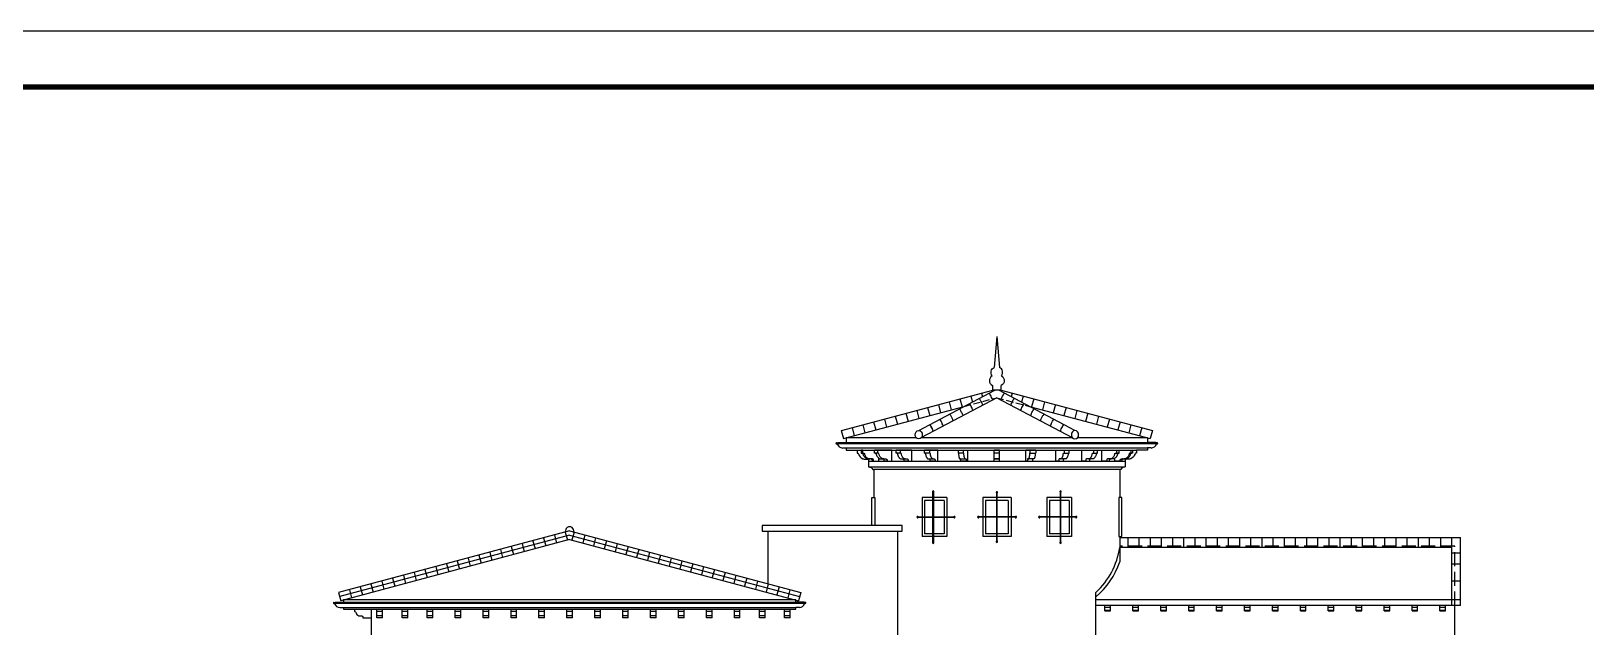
# Model space of a CAD drawing. Extents: x -34815 to 81416, y -425322 to 67478.
# Drawn here: x 39366 to 67208, y 56815 to 67478 of the extents above; entities that cross this region are included whole.
import ezdxf

# ---------------------------------------------------------------- set-up
doc = ezdxf.new("R2010")
doc.units = 0
doc.header["$LTSCALE"] = 1000
doc.header["$MEASUREMENT"] = 0
doc.linetypes.add('DASH', pattern=[0.35, 0.25, -0.1])
for name, color, linetype in [('PUB_TITLE', 7, 'Continuous'), ('STAIR', 4, 'Continuous'), ('WINDOW', 4, 'Continuous')]:
    doc.layers.add(name, color=color, linetype=linetype)
doc.layers.add('WALL', color=2, linetype='Continuous', lineweight=25)

# ---------------------------------------------------------------- blocks, each defined once
blk = doc.blocks.new('A1100图框')
at = {"layer": 'PUB_TITLE'}
blk.add_lwpolyline([(-2684, 8078), (81416, 8078), (81416, 67478), (-2684, 67478)], close=True, dxfattribs=at)
at = {"layer": 'PUB_TITLE', "const_width": 100}
blk.add_lwpolyline([(-184, 9078), (80416, 9078), (80416, 66478), (-184, 66478)], close=True, dxfattribs=at)
blk = doc.blocks.new('dgtre')
for p, q in [((6888, -53144), (6888, -53044)), ((6888, -53075), (6988, -53075)), ((6888, -53130), (6988, -53130)), ((6888, -53144), (6888, -53144)), ((6888, -53144), (6988, -53144)), ((6988, -53144), (6988, -53044))]:
    blk.add_line(p, q)
blk = doc.blocks.new('ttre')
at = {"layer": 'STAIR'}
for p, q in [((5392, -11838), (5218, -11838)), ((5296, -11892), (5296, -11838)), ((5754, -11838), (5754, -11838)), ((5754, -11838), (5990, -11838)), ((5904, -11838), (5904, -11892)), ((5904, -11892), (5984, -11892)), ((5984, -11892), (5990, -11892)), ((5990, -11892), (5990, -11838)), ((6217, -11838), (6500, -11838)), ((6429, -11838), (6429, -11892)), ((6429, -11892), (6491, -11892)), ((6491, -11892), (6500, -11892)), ((6500, -11892), (6500, -11838)), ((6577, -11838), (6887, -11838)), ((6837, -11838), (6837, -11892)), ((6837, -11892), (6876, -11892)), ((6876, -11892), (6887, -11892)), ((6887, -11892), (6887, -11838)), ((7099, -11838), (7125, -11838))]:
    blk.add_line(p, q, dxfattribs=at)
for points in [[(5244, -12038), (5218, -12038), (5218, -11838)], [(5262, -11998), (5263, -11998), (5263, -11998), (5264, -11998), (5264, -11998), (5265, -11997), (5265, -11997), (5266, -11997), (5266, -11996), (5267, -11996), (5267, -11995), (5268, -11994), (5268, -11994), (5271, -11990), (5273, -11985), (5275, -11980), (5277, -11974), (5279, -11967), (5281, -11960), (5282, -11952), (5284, -11944), (5285, -11935), (5286, -11926), (5287, -11917), (5287, -11907), (5287, -11905), (5288, -11903), (5288, -11901), (5288, -11899), (5289, -11898), (5289, -11896), (5290, -11895), (5290, -11894), (5291, -11893), (5291, -11892), (5292, -11892), (5292, -11892), (5296, -11892), (5389, -11892), (5388, -11892), (5388, -11892), (5387, -11893), (5387, -11894), (5386, -11895), (5386, -11896), (5385, -11898), (5385, -11899), (5385, -11901), (5384, -11903), (5384, -11905), (5384, -11907), (5383, -11917), (5382, -11926), (5381, -11935), (5380, -11944), (5379, -11952), (5377, -11960), (5376, -11967), (5374, -11974), (5372, -11980), (5370, -11985), (5367, -11990), (5365, -11994), (5364, -11994), (5364, -11995), (5363, -11996), (5363, -11996), (5362, -11997), (5362, -11997), (5361, -11997), (5361, -11998), (5360, -11998), (5360, -11998), (5359, -11998), (5359, -11998), (5346, -11998), (5262, -11998), (5249, -11998), (5248, -11998), (5248, -11999), (5247, -12000), (5247, -12001), (5246, -12002), (5245, -12004), (5245, -12006), (5245, -12008), (5244, -12011), (5244, -12013), (5244, -12016), (5244, -12018), (5244, -12038), (5341, -12038), (5341, -12018), (5341, -12016), (5341, -12013), (5341, -12011), (5341, -12008), (5342, -12006), (5342, -12004), (5343, -12002), (5343, -12001), (5344, -12000), (5344, -11999), (5345, -11998), (5346, -11998)], [(5392, -11838), (5392, -11892), (5389, -11892)], [(5804, -12038), (5754, -12038), (5754, -11838)], [(5984, -11892), (5983, -11892), (5982, -11892), (5981, -11893), (5979, -11894), (5978, -11895), (5978, -11896), (5977, -11898), (5976, -11899), (5975, -11901), (5975, -11903), (5974, -11905), (5974, -11907), (5973, -11917), (5971, -11926), (5969, -11935), (5967, -11944), (5964, -11952), (5961, -11960), (5958, -11967), (5954, -11974), (5950, -11980), (5946, -11985), (5942, -11990), (5937, -11994), (5936, -11994), (5935, -11995), (5934, -11996), (5933, -11996), (5932, -11997), (5931, -11997), (5930, -11997), (5929, -11998), (5928, -11998), (5927, -11998), (5926, -11998), (5925, -11998), (5900, -11998), (5839, -11998), (5814, -11998), (5812, -11998), (5811, -11999), (5810, -12000), (5809, -12001), (5808, -12002), (5807, -12004), (5806, -12006), (5805, -12008), (5804, -12011), (5804, -12013), (5804, -12016), (5804, -12018), (5804, -12038), (5890, -12038), (5890, -12018), (5890, -12016), (5891, -12013), (5891, -12011), (5892, -12008), (5892, -12006), (5893, -12004), (5894, -12002), (5895, -12001), (5896, -12000), (5898, -11999), (5899, -11998), (5900, -11998)], [(5839, -11998), (5840, -11998), (5841, -11998), (5842, -11998), (5843, -11998), (5844, -11997), (5845, -11997), (5846, -11997), (5847, -11996), (5848, -11996), (5849, -11995), (5850, -11994), (5851, -11994), (5855, -11990), (5860, -11985), (5864, -11980), (5868, -11974), (5871, -11967), (5875, -11960), (5878, -11952), (5880, -11944), (5883, -11935), (5885, -11926), (5886, -11917), (5887, -11907), (5888, -11905), (5888, -11903), (5889, -11901), (5889, -11899), (5890, -11898), (5891, -11896), (5892, -11895), (5893, -11894), (5894, -11893), (5895, -11892), (5896, -11892), (5897, -11892), (5904, -11892)], [(6288, -12038), (6217, -12038), (6217, -11838)], [(6491, -11892), (6489, -11892), (6488, -11892), (6486, -11893), (6485, -11894), (6483, -11895), (6482, -11896), (6481, -11898), (6480, -11899), (6479, -11901), (6478, -11903), (6478, -11905), (6477, -11907), (6475, -11917), (6473, -11926), (6470, -11935), (6467, -11944), (6463, -11952), (6459, -11960), (6454, -11967), (6449, -11974), (6444, -11980), (6438, -11985), (6432, -11990), (6425, -11994), (6424, -11994), (6423, -11995), (6421, -11996), (6420, -11996), (6418, -11997), (6417, -11997), (6415, -11997), (6414, -11998), (6413, -11998), (6411, -11998), (6410, -11998), (6408, -11998), (6373, -11998), (6337, -11998), (6302, -11998), (6300, -11998), (6298, -11999), (6297, -12000), (6295, -12001), (6293, -12002), (6292, -12004), (6291, -12006), (6290, -12008), (6289, -12011), (6288, -12013), (6288, -12016), (6288, -12018), (6288, -12038), (6359, -12038), (6359, -12018), (6359, -12016), (6359, -12013), (6360, -12011), (6361, -12008), (6362, -12006), (6363, -12004), (6364, -12002), (6366, -12001), (6367, -12000), (6369, -11999), (6371, -11998), (6373, -11998)], [(6337, -11998), (6339, -11998), (6340, -11998), (6342, -11998), (6343, -11998), (6345, -11997), (6346, -11997), (6348, -11997), (6349, -11996), (6350, -11996), (6352, -11995), (6353, -11994), (6355, -11994), (6361, -11990), (6367, -11985), (6373, -11980), (6378, -11974), (6384, -11967), (6388, -11960), (6392, -11952), (6396, -11944), (6400, -11935), (6402, -11926), (6405, -11917), (6406, -11907), (6407, -11905), (6408, -11903), (6408, -11901), (6409, -11899), (6410, -11898), (6411, -11896), (6413, -11895), (6414, -11894), (6416, -11893), (6417, -11892), (6419, -11892), (6420, -11892), (6429, -11892)], [(6664, -12038), (6577, -12038), (6577, -11838)], [(6876, -11892), (6874, -11892), (6872, -11892), (6870, -11893), (6868, -11894), (6867, -11895), (6865, -11896), (6864, -11898), (6862, -11899), (6861, -11901), (6860, -11903), (6860, -11905), (6859, -11907), (6857, -11917), (6854, -11926), (6851, -11935), (6847, -11944), (6842, -11952), (6837, -11960), (6831, -11967), (6825, -11974), (6818, -11980), (6811, -11985), (6809, -11986), (6803, -11990), (6796, -11994), (6794, -11994), (6792, -11995), (6790, -11996), (6789, -11996), (6787, -11997), (6785, -11997), (6783, -11997), (6782, -11998), (6780, -11998), (6776, -11998), (6774, -11998), (6731, -11998), (6724, -11998), (6681, -11998), (6679, -11998), (6677, -11999), (6674, -12000), (6672, -12001), (6671, -12002), (6669, -12004), (6667, -12006), (6666, -12008), (6665, -12011), (6664, -12013), (6664, -12016), (6664, -12018), (6664, -12038), (6714, -12038), (6714, -12018), (6714, -12016), (6714, -12013), (6715, -12011), (6716, -12008), (6717, -12006), (6719, -12004), (6721, -12002), (6722, -12001), (6724, -12000), (6727, -11999), (6729, -11998), (6731, -11998)], [(6724, -11998), (6726, -11998), (6728, -11998), (6730, -11998), (6732, -11998), (6733, -11997), (6735, -11997), (6737, -11997), (6739, -11996), (6740, -11996), (6742, -11995), (6744, -11994), (6746, -11994), (6753, -11990), (6761, -11985), (6768, -11980), (6775, -11974), (6781, -11967), (6787, -11960), (6792, -11952), (6797, -11944), (6801, -11935), (6804, -11926), (6807, -11917), (6809, -11907), (6810, -11905), (6810, -11903), (6811, -11901), (6812, -11899), (6814, -11898), (6815, -11896), (6817, -11895), (6818, -11894), (6820, -11893), (6822, -11892), (6824, -11892), (6826, -11892), (6837, -11892)], [(7125, -11838), (7125, -11892), (7112, -11892), (7099, -11892), (7086, -11892), (7084, -11892), (7082, -11892), (7080, -11893), (7078, -11894), (7076, -11895), (7074, -11896), (7073, -11898), (7071, -11899), (7070, -11901), (7069, -11903), (7068, -11905), (7068, -11907), (7065, -11917), (7062, -11926), (7058, -11935), (7054, -11944), (7048, -11952), (7043, -11960), (7036, -11967), (7029, -11974), (7022, -11980), (7014, -11985), (7005, -11990), (6997, -11994), (6995, -11994), (6993, -11995), (6991, -11996), (6989, -11996), (6987, -11997), (6985, -11997), (6983, -11997), (6981, -11998), (6979, -11998), (6977, -11998), (6975, -11998), (6973, -11998), (6999, -11998), (7001, -11998), (7003, -11998), (7005, -11998), (7007, -11998), (7009, -11997), (7011, -11997), (7013, -11997), (7015, -11996), (7017, -11996), (7019, -11995), (7021, -11994), (7023, -11994), (7031, -11990), (7040, -11985), (7048, -11980), (7055, -11974), (7062, -11967), (7069, -11960), (7074, -11952), (7080, -11944), (7084, -11935), (7088, -11926), (7091, -11917), (7093, -11907), (7094, -11905), (7095, -11903), (7096, -11901), (7097, -11899), (7099, -11898), (7100, -11896), (7102, -11895), (7104, -11894), (7106, -11893), (7108, -11892), (7110, -11892), (7112, -11892)], [(7099, -11892), (7099, -11838)], [(6906, -12038), (6906, -12018), (6906, -12016), (6906, -12013), (6907, -12011), (6908, -12008), (6910, -12006), (6911, -12004), (6913, -12002), (6915, -12001), (6918, -12000), (6920, -11999), (6922, -11998), (6925, -11998), (6951, -11998), (6948, -11998), (6946, -11999), (6943, -12000), (6941, -12001), (6939, -12002), (6937, -12004), (6936, -12006), (6934, -12008), (6933, -12011), (6932, -12013), (6932, -12016), (6932, -12018), (6932, -12038), (6906, -12038), (6897, -12038), (6809, -12038), (6809, -11986)], [(6951, -11998), (6973, -11998)]]:
    blk.add_lwpolyline(points, dxfattribs=at)
blk = doc.blocks.new('fdsare')
for p, q in [((39681, -132383), (39631, -132937)), ((39681, -132383), (39732, -132937)), ((39606, -133343), (39606, -133260)), ((39756, -133343), (39756, -133260))]:
    blk.add_line(p, q)
at = {"extrusion": (0, 0, -1)}
for centre, major_axis, ratio, start_param, end_param in [((39681, -133033), (-62.9, 88.5), 0.920901, -1.555168, 0.151357), ((39682, -133173), (133, 3), 0.789995, -0.887392, 0.990658)]:
    blk.add_ellipse(centre, major_axis=major_axis, ratio=ratio, start_param=start_param, end_param=end_param, dxfattribs=at)
for centre, major_axis, ratio, start_param, end_param in [((39682, -133033), (62.9, 88.5), 0.920901, -1.555168, 0.151357), ((39681, -133173), (-133, 3), 0.789995, -0.887392, 0.990658)]:
    blk.add_ellipse(centre, major_axis=major_axis, ratio=ratio, start_param=start_param, end_param=end_param)
blk = doc.blocks.new('dfsg')
blk.add_line((39606, -134892), (39756, -134892))
blk.add_blockref('fdsare', (0, -1549))
blk = doc.blocks.new('gd')
for p, q in [((-12141, -53287), (-12141, -53137)), ((-12141, -53177), (-12041, -53177)), ((-12041, -53287), (-12041, -53137)), ((-12141, -53257), (-12041, -53257)), ((-12141, -53287), (-12141, -53287)), ((-12141, -53287), (-12041, -53287))]:
    blk.add_line(p, q)

msp = doc.modelspace()

# ---------------------------------------------------------------- linework, layer by layer
for p, q in [((56385, 60999), (56402, 60935)), ((56578, 61051), (56583, 61032)), ((56741, 61051), (56736, 61032)), ((56934, 60999), (56917, 60935)), ((55419, 60741), (55457, 60596)), ((55612, 60793), (55651, 60648)), ((55805, 60844), (55844, 60699)), ((55998, 60896), (56037, 60751)), ((56192, 60947), (56221, 60839)), ((57128, 60947), (57099, 60839)), ((57321, 60896), (57282, 60751)), ((57514, 60844), (57475, 60699)), ((57707, 60793), (57669, 60648)), ((57901, 60741), (57862, 60596)), ((54259, 60432), (54298, 60287)), ((54452, 60484), (54491, 60339)), ((54646, 60535), (54684, 60390)), ((54839, 60587), (54878, 60442)), ((55032, 60638), (55071, 60493)), ((55225, 60690), (55264, 60545)), ((58094, 60690), (58055, 60545)), ((58287, 60638), (58248, 60493)), ((58480, 60587), (58442, 60442)), ((58674, 60535), (58635, 60390)), ((58867, 60484), (58828, 60339)), ((59060, 60432), (59021, 60287)), ((54066, 60381), (54105, 60236)), ((59253, 60381), (59215, 60236)), ((54160, 59980), (59160, 59980)), ((54360, 59780), (58960, 59780)), ((54360, 59680), (58960, 59680)), ((55322, 59130), (55322, 58430)), ((55762, 59130), (55322, 59130)), ((55362, 59080), (55362, 58480)), ((55716, 59080), (55362, 59080)), ((55716, 59080), (55716, 58480)), ((55762, 59130), (55762, 58430)), ((56406, 59130), (56406, 58430)), ((56914, 59130), (56406, 59130)), ((56455, 59080), (56455, 58480)), ((56864, 59080), (56455, 59080)), ((56864, 59080), (56864, 58480)), ((56914, 59130), (56914, 58430)), ((57557, 59130), (57557, 58430)), ((57997, 59130), (57557, 59130)), ((57603, 59080), (57603, 58480)), ((57957, 59080), (57603, 59080)), ((57957, 59080), (57957, 58480)), ((57997, 59130), (57997, 58430)), ((48931, 58511), (48970, 58366)), ((49088, 58511), (49050, 58366)), ((55716, 58480), (55362, 58480)), ((56864, 58480), (56455, 58480)), ((57957, 58480), (57603, 58480)), ((49010, 58455), (44892, 57357)), ((47771, 58202), (47810, 58057)), ((47965, 58254), (48003, 58109)), ((48158, 58305), (48197, 58160)), ((48351, 58357), (48390, 58212)), ((48544, 58408), (48583, 58263)), ((48738, 58460), (48776, 58315)), ((49010, 58455), (53127, 57357)), ((49282, 58460), (49243, 58315)), ((49475, 58408), (49436, 58263)), ((49668, 58357), (49630, 58212)), ((49861, 58305), (49823, 58160)), ((50055, 58254), (50016, 58109)), ((50248, 58202), (50209, 58057)), ((55762, 58430), (55322, 58430)), ((56914, 58430), (56406, 58430)), ((57997, 58430), (57557, 58430)), ((59010, 58235), (59010, 58412)), ((59210, 58235), (59210, 58412)), ((59410, 58235), (59410, 58412)), ((59610, 58235), (59610, 58412)), ((59810, 58235), (59810, 58412)), ((60010, 58235), (60010, 58412)), ((60210, 58235), (60210, 58412)), ((60410, 58235), (60410, 58412)), ((60610, 58235), (60610, 58412)), ((60810, 58235), (60810, 58412)), ((61010, 58235), (61010, 58412)), ((61210, 58235), (61210, 58412)), ((61410, 58235), (61410, 58412)), ((61610, 58235), (61610, 58412)), ((61810, 58235), (61810, 58412)), ((62010, 58235), (62010, 58412)), ((62210, 58235), (62210, 58412)), ((62410, 58235), (62410, 58412)), ((62610, 58235), (62610, 58412)), ((62810, 58235), (62810, 58412)), ((63010, 58235), (63010, 58412)), ((63210, 58235), (63210, 58412)), ((63410, 58235), (63410, 58412)), ((63610, 58235), (63610, 58412)), ((63810, 58235), (63810, 58412)), ((64010, 58235), (64010, 58412)), ((64210, 58235), (64210, 58412)), ((64410, 58235), (64410, 58412)), ((64610, 58235), (64610, 58412)), ((64810, 57297), (64810, 58235)), ((46805, 57944), (46844, 57799)), ((46998, 57996), (47037, 57851)), ((47192, 58047), (47230, 57903)), ((47385, 58099), (47424, 57954)), ((47578, 58151), (47617, 58006)), ((50441, 58151), (50402, 58006)), ((50634, 58099), (50596, 57954)), ((50828, 58047), (50789, 57903)), ((51021, 57996), (50982, 57851)), ((51214, 57944), (51175, 57799)), ((64960, 58135), (64810, 58135)), ((64960, 57935), (64810, 57935)), ((45646, 57635), (45684, 57490)), ((45839, 57687), (45878, 57542)), ((46032, 57738), (46071, 57593)), ((46225, 57790), (46264, 57645)), ((46419, 57841), (46457, 57696)), ((46612, 57893), (46651, 57748)), ((51407, 57893), (51369, 57748)), ((51601, 57841), (51562, 57696)), ((51794, 57790), (51755, 57645)), ((51987, 57738), (51948, 57593)), ((52180, 57687), (52142, 57542)), ((52374, 57635), (52335, 57490)), ((64960, 57635), (64810, 57635)), ((45066, 57481), (45105, 57336)), ((45259, 57532), (45298, 57387)), ((45452, 57584), (45491, 57439)), ((52567, 57584), (52528, 57439)), ((52760, 57532), (52721, 57387)), ((52953, 57481), (52915, 57336)), ((53218, 57235), (44802, 57235)), ((44960, 57260), (53060, 57260)), ((44960, 57160), (53060, 57160))]:
    msp.add_line(p, q)
msp.add_lwpolyline([(45160, 57130), (45160, 57090), (45164, 57090, -0.353065), (45179, 57078, 0.250624), (45234, 57013, 0.094114), (45252, 57010), (45290, 57010, -0.414214), (45305, 56995), (45305, 56980), (45460, 56980)], format="xyb")
msp.add_arc((49010, 58532), 75, 345.0686, 194.9314)
for points, knots in [([(56587, 60879), (56583, 60887), (56579, 60896), (56563, 60929), (56550, 60954), (56532, 60986), (56528, 60993), (56524, 61000)], [2.06275603, 2.06275603, 2.06275603, 2.06275603, 2.08326441, 2.08326441, 2.14476612, 2.14476612, 2.16258657, 2.16258657, 2.16258657, 2.16258657]), ([(56732, 60879), (56734, 60882), (56735, 60886), (56754, 60925), (56772, 60960), (56793, 60996), (56794, 60998), (56795, 61000)], [2.06275638, 2.06275638, 2.06275638, 2.06275638, 2.07133021, 2.07133021, 2.15773292, 2.15773292, 2.16258529, 2.16258529, 2.16258529, 2.16258529]), ([(56055, 60598), (56052, 60606), (56049, 60614), (56040, 60633), (56035, 60644), (56021, 60671), (56012, 60687), (56000, 60708), (55997, 60713), (55993, 60718)], [2.0248185, 2.0248185, 2.0248185, 2.0248185, 2.0571364, 2.0571364, 2.1019686, 2.1019686, 2.169636, 2.169636, 2.1909498, 2.1909498, 2.1909498, 2.1909498]), ([(56233, 60692), (56231, 60697), (56228, 60702), (56215, 60730), (56204, 60753), (56185, 60788), (56178, 60800), (56170, 60812)], [2.0421947, 2.0421947, 2.0421947, 2.0421947, 2.0589424, 2.0589424, 2.1366535, 2.1366535, 2.1779987, 2.1779987, 2.1779987, 2.1779987]), ([(56410, 60785), (56406, 60795), (56401, 60804), (56388, 60832), (56378, 60851), (56362, 60882), (56354, 60894), (56347, 60906)], [2.0540949, 2.0540949, 2.0540949, 2.0540949, 2.0808621, 2.0808621, 2.1333691, 2.1333691, 2.1690895, 2.1690895, 2.1690895, 2.1690895]), ([(56909, 60785), (56915, 60797), (56920, 60809), (56935, 60839), (56945, 60858), (56960, 60886), (56966, 60896), (56972, 60906)], [2.0540956, 2.0540956, 2.0540956, 2.0540956, 2.0874384, 2.0874384, 2.1396399, 2.1396399, 2.1690899, 2.1690899, 2.1690899, 2.1690899]), ([(57086, 60692), (57088, 60694), (57089, 60697), (57096, 60713), (57103, 60727), (57122, 60765), (57135, 60789), (57149, 60812)], [2.0421956, 2.0421956, 2.0421956, 2.0421956, 2.0502828, 2.0502828, 2.0970206, 2.0970206, 2.1779987, 2.1779987, 2.1779987, 2.1779987]), ([(57264, 60598), (57265, 60601), (57266, 60603), (57274, 60621), (57281, 60636), (57299, 60673), (57311, 60695), (57325, 60717), (57325, 60718), (57326, 60718)], [2.0248198, 2.0248198, 2.0248198, 2.0248198, 2.0341836, 2.0341836, 2.0975467, 2.0975467, 2.1872487, 2.1872487, 2.1909501, 2.1909501, 2.1909501, 2.1909501]), ([(55518, 60315), (55515, 60329), (55511, 60343), (55500, 60371), (55494, 60385), (55480, 60409), (55473, 60419), (55463, 60431), (55461, 60433), (55460, 60435)], [1.8186604, 1.8186604, 1.8186604, 1.8186604, 1.992554, 1.992554, 2.1677493, 2.1677493, 2.3129567, 2.3129567, 2.3417057, 2.3417057, 2.3417057, 2.3417057]), ([(55518, 60315), (55518, 60317), (55518, 60319), (55516, 60328), (55514, 60334), (55511, 60344), (55510, 60346), (55508, 60351), (55507, 60354), (55505, 60359), (55504, 60363), (55500, 60372), (55497, 60379), (55490, 60391), (55486, 60397), (55479, 60410), (55475, 60416), (55467, 60426), (55464, 60431), (55460, 60435)], [1.8186618, 1.8186618, 1.8186618, 1.8186618, 1.8407308, 1.8407308, 1.9250739, 1.9250739, 1.9565336, 1.9565336, 1.9879933, 1.9879933, 2.0292576, 2.0292576, 2.1117862, 2.1117862, 2.1943148, 2.1943148, 2.2768434, 2.2768434, 2.3417041, 2.3417041, 2.3417041, 2.3417041]), ([(55699, 60411), (55695, 60424), (55689, 60437), (55677, 60466), (55669, 60481), (55654, 60508), (55646, 60519), (55639, 60530)], [1.9457316, 1.9457316, 1.9457316, 1.9457316, 2.044903, 2.044903, 2.1605937, 2.1605937, 2.2492272, 2.2492272, 2.2492272, 2.2492272]), ([(55878, 60505), (55875, 60511), (55872, 60518), (55862, 60541), (55855, 60557), (55838, 60588), (55830, 60603), (55819, 60620), (55818, 60622), (55816, 60624)], [1.9970725, 1.9970725, 1.9970725, 1.9970725, 2.0327795, 2.0327795, 2.1166387, 2.1166387, 2.2004979, 2.2004979, 2.2115093, 2.2115093, 2.2115093, 2.2115093]), ([(57442, 60505), (57444, 60511), (57447, 60518), (57457, 60541), (57464, 60557), (57481, 60588), (57490, 60603), (57500, 60620), (57502, 60622), (57503, 60624)], [1.9970725, 1.9970725, 1.9970725, 1.9970725, 2.0327775, 2.0327775, 2.1164501, 2.1164501, 2.2001227, 2.2001227, 2.2115093, 2.2115093, 2.2115093, 2.2115093]), ([(57620, 60411), (57625, 60424), (57630, 60437), (57643, 60466), (57650, 60481), (57666, 60508), (57673, 60519), (57681, 60530)], [1.9457316, 1.9457316, 1.9457316, 1.9457316, 2.044903, 2.044903, 2.1605937, 2.1605937, 2.2492272, 2.2492272, 2.2492272, 2.2492272]), ([(57801, 60315), (57804, 60329), (57808, 60343), (57819, 60371), (57825, 60385), (57839, 60409), (57847, 60419), (57856, 60431), (57858, 60433), (57860, 60435)], [1.8186604, 1.8186604, 1.8186604, 1.8186604, 1.992554, 1.992554, 2.1677493, 2.1677493, 2.3129567, 2.3129567, 2.3417057, 2.3417057, 2.3417057, 2.3417057])]:
    msp.add_open_spline(points, degree=3, knots=knots)
at = {"layer": 'STAIR', "linetype": 'DASH', "ltscale": 0.5}
for p, q in [((56072, 60760), (56660, 60917)), ((56660, 60917), (57247, 60760))]:
    msp.add_line(p, q, dxfattribs=at)
at = {"layer": 'STAIR'}
for p, q in [((59518, 60091), (53802, 60091)), ((53960, 60117), (59360, 60117)), ((53960, 60017), (59360, 60017)), ((56610, 59780), (56610, 59980)), ((56710, 59980), (56610, 59980)), ((56710, 59926), (56610, 59926)), ((56710, 59780), (56710, 59980)), ((56710, 59820), (56610, 59820)), ((56610, 59780), (56710, 59780)), ((55516, 58322), (55516, 59237)), ((55523, 59237), (55523, 58322)), ((56656, 59220), (56656, 58340)), ((56663, 58340), (56663, 59220)), ((57796, 59237), (57796, 58322)), ((57803, 58322), (57803, 59237)), ((55240, 58783), (55516, 58783)), ((55240, 58776), (55516, 58776)), ((55523, 58783), (55900, 58783)), ((55523, 58776), (55900, 58776)), ((56661, 58783), (56327, 58783)), ((56661, 58776), (56327, 58776)), ((57001, 58783), (56667, 58783)), ((57001, 58776), (56667, 58776)), ((57796, 58783), (57420, 58783)), ((57796, 58776), (57420, 58776)), ((58080, 58783), (57803, 58783)), ((58080, 58776), (57803, 58776))]:
    msp.add_line(p, q, dxfattribs=at)
at = {"layer": 'STAIR', "linetype": 'DASH'}
for p, q in [((64860, 58262), (58860, 58262)), ((64860, 57200), (64860, 58262))]:
    msp.add_line(p, q, dxfattribs=at)
at = {"layer": 'STAIR'}
for points in [[(56710, 59926), (56710, 59980)], [(56710, 59926), (56710, 59980)], [(56610, 59820), (56710, 59820)], [(56610, 59820), (56710, 59820)], [(56610, 59820), (56710, 59820)]]:
    msp.add_lwpolyline(points, dxfattribs=at)
for centre, radius, start, end in [((55520, 59237), 12.8, 284.4775, 255.5225), ((55520, 59237), 3.2, 0, 180), ((56660, 59220), 12.8, 284.4775, 255.5225), ((56660, 59220), 3.2, 0, 180), ((57800, 59237), 12.8, 284.4775, 255.5225), ((57800, 59237), 3.2, 360, 180), ((55240, 58780), 12.8, 14.4775, 345.5225), ((55240, 58780), 3.2, 90, 270), ((55900, 58780), 12.8, 194.4775, 165.5225), ((55900, 58780), 3.2, 270, 90), ((56327, 58780), 12.8, 14.4775, 345.5225), ((56327, 58780), 3.2, 90, 270), ((57001, 58780), 12.8, 194.4775, 165.5225), ((57001, 58780), 3.2, 270, 90), ((57420, 58780), 12.8, 14.4775, 345.5225), ((57420, 58780), 3.2, 90, 270), ((58080, 58780), 12.8, 194.4775, 165.5225), ((58080, 58780), 3.2, 270, 90), ((55520, 58322), 12.8, 104.4775, 75.5225), ((55520, 58322), 3.2, 180, 360), ((56660, 58340), 12.8, 104.4775, 75.5225), ((56660, 58340), 3.2, 180, 0), ((57800, 58322), 12.8, 104.4775, 75.5225), ((57800, 58322), 3.2, 180, 0)]:
    msp.add_arc(centre, radius, start, end, dxfattribs=at)
at = {"layer": 'WALL'}
for p, q in [((53876, 60330), (56585, 61052)), ((55260, 60329), (56622, 61052)), ((58059, 60329), (56697, 61052)), ((56735, 61052), (59447, 60329)), ((53911, 60184), (56072, 60760)), ((56660, 60917), (55309, 60205)), ((56660, 60917), (58010, 60205)), ((57247, 60760), (59408, 60184)), ((53873, 60329), (53911, 60184)), ((58017, 60197), (55302, 60197)), ((59360, 60197), (58101, 60197)), ((59447, 60329), (59408, 60184)), ((53787, 60111), (53811, 60117)), ((53789, 60091), (53802, 60091)), ((53811, 60117), (53960, 60117)), ((53896, 60017), (53960, 60017)), ((59508, 60117), (59360, 60117)), ((59423, 60017), (59360, 60017)), ((59532, 60111), (59508, 60117)), ((59530, 60091), (59518, 60091)), ((54460, 59130), (54460, 59630)), ((58860, 59630), (54460, 59630)), ((58860, 59630), (58860, 59130)), ((49010, 58532), (44873, 57429)), ((49010, 58532), (53147, 57429)), ((52560, 58530), (52560, 57586)), ((54885, 48130), (54885, 58530)), ((54962, 58530), (54962, 58630)), ((49010, 58377), (44911, 57284)), ((49010, 58377), (53108, 57284)), ((58860, 58430), (58860, 57979)), ((58860, 58413), (64960, 58413)), ((64810, 58235), (58860, 58235)), ((64810, 57200), (64810, 58412)), ((64960, 57200), (64960, 58413)), ((44873, 57429), (44911, 57284)), ((53147, 57429), (53108, 57284)), ((58434, 48130), (58434, 57433)), ((44787, 57254), (44811, 57260)), ((44789, 57235), (44802, 57235)), ((44811, 57260), (44960, 57260)), ((44896, 57160), (44960, 57160)), ((44960, 57297), (44960, 57260)), ((53060, 57297), (44960, 57297)), ((44960, 57160), (44960, 57130)), ((44960, 57130), (53060, 57130)), ((45460, 52030), (45460, 57130)), ((53060, 57260), (53060, 57297)), ((53208, 57260), (53060, 57260)), ((53060, 57130), (53060, 57160)), ((53123, 57160), (53060, 57160)), ((53232, 57254), (53208, 57260)), ((53230, 57235), (53218, 57235)), ((64960, 57297), (58434, 57297)), ((64960, 57200), (58434, 57200)), ((64860, 48130), (64860, 57200))]:
    msp.add_line(p, q, dxfattribs=at)
for points in [[(55218, 60197), (53960, 60197), (53960, 60117)], [(59360, 60197), (59360, 60117)], [(54962, 58630), (52460, 58630), (52460, 58530), (54962, 58530)]]:
    msp.add_lwpolyline(points, dxfattribs=at)
for points in [[(53960, 60017), (53960, 59980), (54160, 59980), (54160, 59926), (54166, 59926, -0.353065), (54185, 59910, 0.250624), (54259, 59824, 0.094114), (54283, 59819), (54340, 59819, -0.414214), (54360, 59799), (54360, 59680, -0.284392), (54440, 59630), (54460, 59630)], [(59360, 60017), (59360, 59980), (59160, 59980), (59160, 59926), (59154, 59926, 0.353065), (59134, 59910, -0.153094), (59061, 59824, -0.094114), (59036, 59819), (58980, 59819, 0.414214), (58960, 59799), (58960, 59680, 0.284392), (58880, 59630), (58860, 59630)]]:
    msp.add_lwpolyline(points, format="xyb", dxfattribs=at)
for centre, radius, start, end in [((53789, 60101), 10, 105, 270.0046), ((53904, 60124), 108, 197.6896, 265.5622), ((59415, 60124), 108, 274.4378, 342.3104), ((59530, 60101), 10, 269.9954, 75), ((57517, 58433), 1357, 312.5376, 351.6191), ((57517, 58433), 1417, 310.3498, 341.341), ((44789, 57245), 10, 105, 270.0046), ((44904, 57267), 108, 197.6896, 265.5622), ((53115, 57267), 108, 274.4378, 342.3104), ((53230, 57245), 10, 269.9954, 75)]:
    msp.add_arc(centre, radius, start, end, dxfattribs=at)
msp.add_ellipse((55260, 60254), major_axis=(0, -75), ratio=0.866025, dxfattribs=at)
at = {"layer": 'WALL', "extrusion": (0, 0, -1)}
msp.add_ellipse((58059, 60254), major_axis=(0, -75), ratio=0.866025, dxfattribs=at)
at = {"layer": 'WINDOW'}
for p, q in [((54424, 58630), (54424, 59130)), ((58895, 58430), (58895, 59130))]:
    msp.add_line(p, q, dxfattribs=at)
msp.add_lwpolyline([(54419, 58630), (54419, 59130), (54474, 59130), (54474, 58630)], dxfattribs=at)
msp.add_lwpolyline([(58900, 59130), (58845, 59130), (58845, 58430), (58900, 58430)], close=True, dxfattribs=at)

# ---------------------------------------------------------------- block references
msp.add_blockref('A1100图框', (0, 0))
at = {"xscale": -1}
for name, p in [('dfsg', (96341, 195944)), ('gd', (33519, 110267)), ('gd', (33969, 110267)), ('gd', (34419, 110267)), ('gd', (34919, 110267)), ('gd', (35419, 110267)), ('gd', (35919, 110267)), ('gd', (36419, 110267)), ('gd', (36919, 110267)), ('gd', (37419, 110267)), ('gd', (37919, 110267)), ('gd', (38419, 110267)), ('gd', (38919, 110267)), ('gd', (39419, 110267)), ('gd', (39919, 110267)), ('gd', (40369, 110267)), ('gd', (40819, 110267))]:
    msp.add_blockref(name, p, dxfattribs=at)
at = {"extrusion": (0, 0, -1), "xscale": -1, "zscale": -1}
for p in [(-51707, 110244), (-52207, 110244), (-52707, 110244), (-53207, 110244), (-53707, 110244), (-54207, 110244), (-54707, 110244), (-55207, 110244), (-55707, 110244), (-56207, 110244), (-56707, 110244), (-57207, 110244), (-57707, 110244)]:
    msp.add_blockref('dgtre', p, dxfattribs=at)
at = {"layer": 'STAIR', "xscale": -1}
msp.add_blockref('ttre', (61357, 71818), dxfattribs=at)
at = {"layer": 'STAIR'}
msp.add_blockref('ttre', (51963, 71818), dxfattribs=at)

doc.saveas('drawing.dxf')
